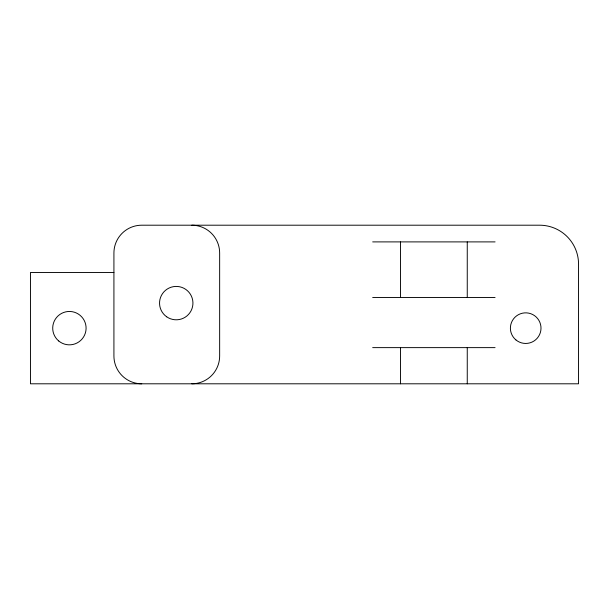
<?xml version="1.0" encoding="UTF-8"?>
<svg xmlns="http://www.w3.org/2000/svg" width="609" height="609" viewBox="0 0 609 609"><rect width="100%" height="100%" fill="white"/><g stroke="black" fill="none" stroke-linecap="round" stroke-linejoin="round"><path stroke-width="0.91" d="M372.678 241.895L495.079 241.895M113.921 272.505L30.45 272.505L30.45 383.799L578.55 383.799L578.55 264.154A38.953 38.953 0 0 0 539.597 225.201L141.745 225.201A27.824 27.824 0 0 0 113.921 253.024L113.921 355.976A27.824 27.824 0 0 0 141.745 383.799M372.678 297.542L495.079 297.542M372.678 347.625L495.079 347.625M467.255 241.895L467.255 297.542M467.255 347.625L467.255 383.799M400.501 241.895L400.501 297.542M400.501 347.625L400.501 383.799M191.827 225.201A27.824 27.824 0 0 1 219.651 253.024L219.651 355.976A27.824 27.824 0 0 1 191.827 383.799M58.73 340.987A16.694 16.694 0 0 0 85.854 330.969A16.694 16.694 0 0 0 63.618 312.493A16.694 16.694 0 0 0 58.73 340.987M515.922 339.921A15.301 15.301 0 0 0 540.784 330.733A15.301 15.301 0 0 0 520.398 313.795A15.301 15.301 0 0 0 515.922 339.921M166.699 316.809A16.694 16.694 0 0 0 192.878 304.523A16.694 16.694 0 0 0 169.15 287.996A16.694 16.694 0 0 0 166.699 316.809"/></g></svg>
